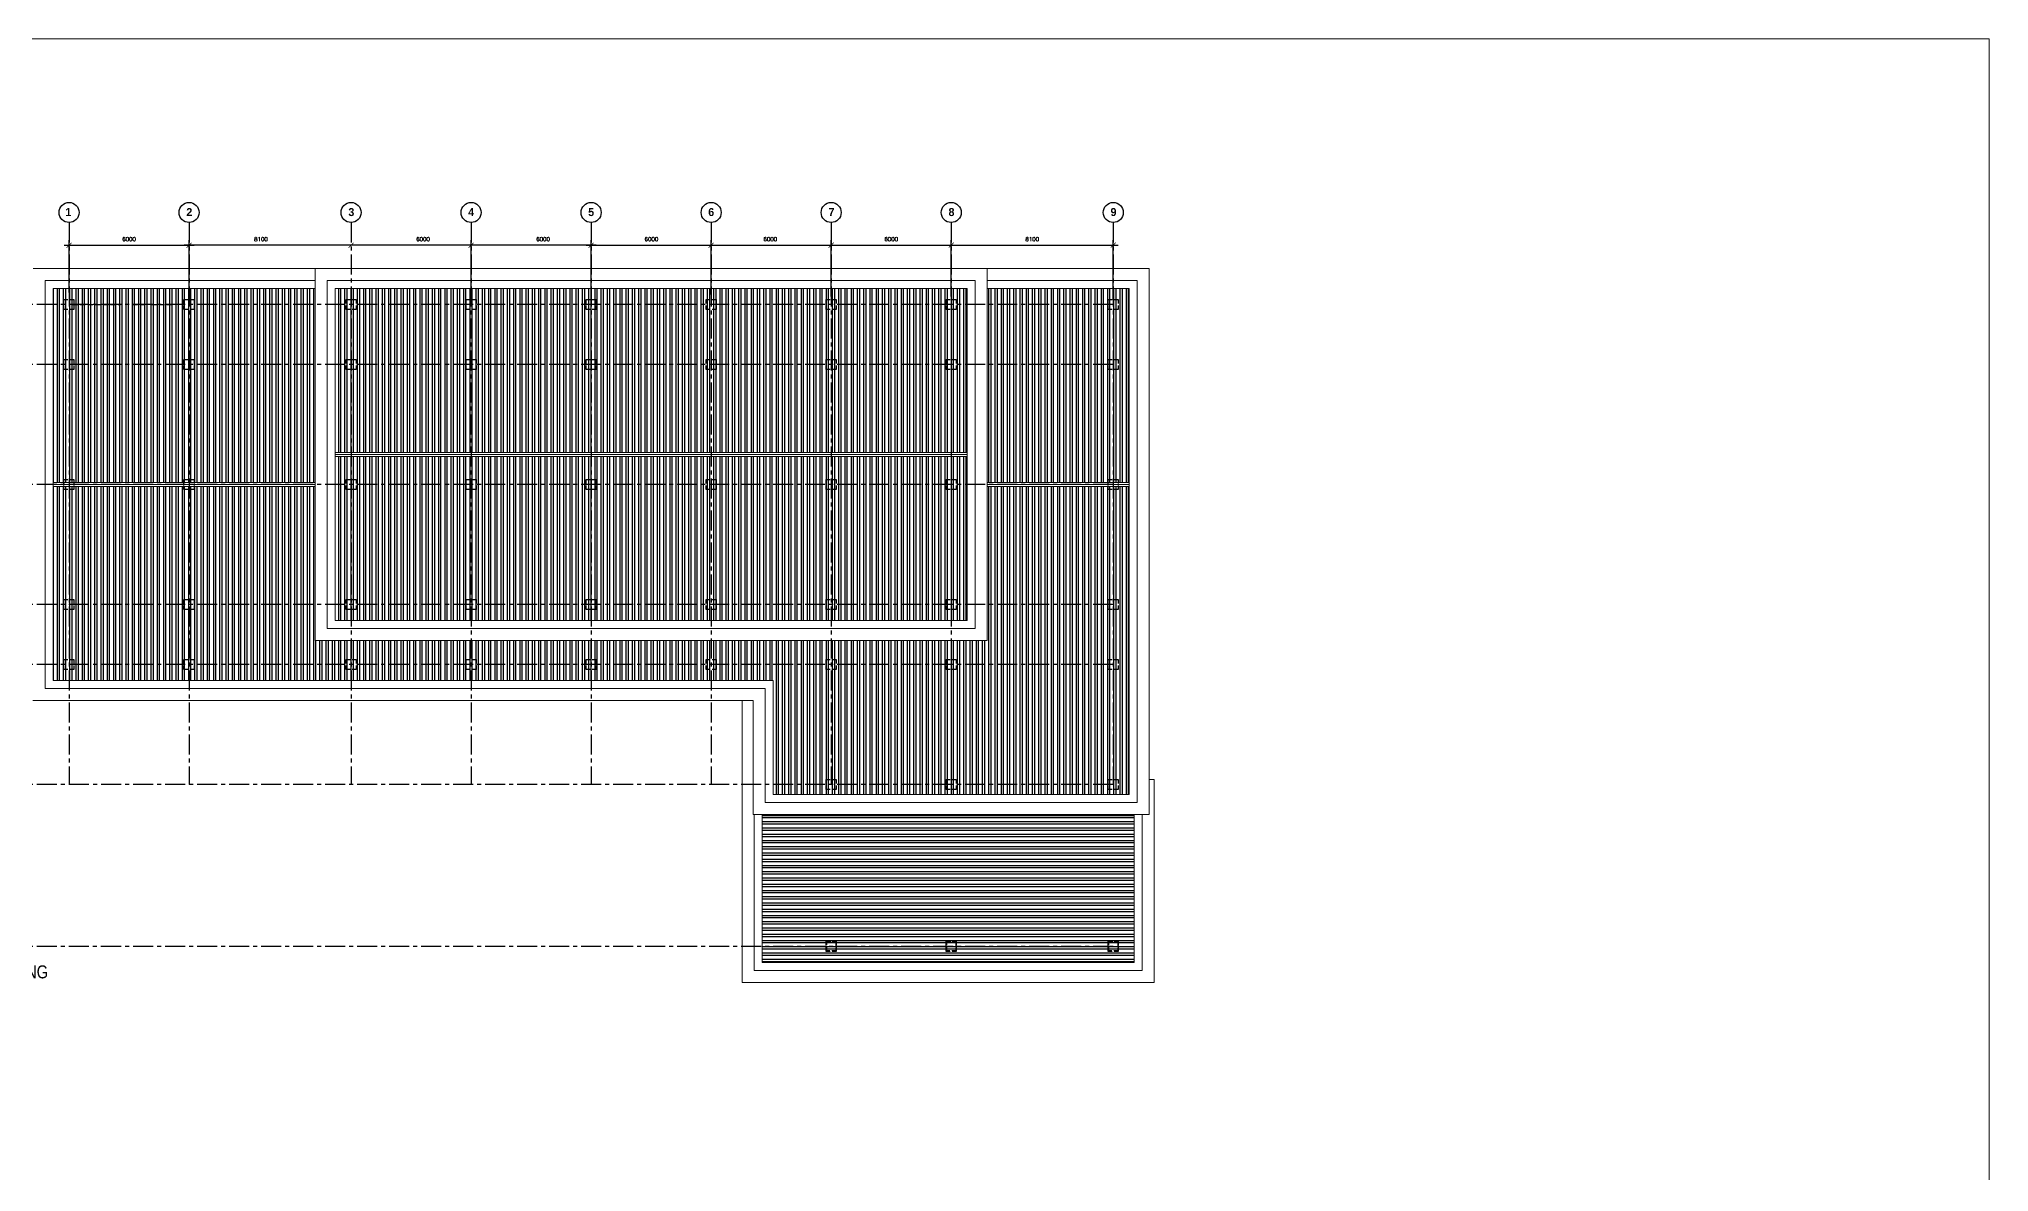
# Model space of a CAD drawing. Header units: millimetres. Extents: x 401562 to 564367, y -269451 to 12039.
# Drawn here: x 466893 to 564367, y -44608 to 12039 of the extents above; entities that cross this region are included whole.
import ezdxf

# ---------------------------------------------------------------- set-up
doc = ezdxf.new("R2010")
doc.units = ezdxf.units.MM
doc.header["$MEASUREMENT"] = 0
for name, pattern in [('CENTER', [2, 1.25, -0.25, 0.25, -0.25]), ('DASHED', [19.05, 12.7, -6.35]), ('HIDDEN', [0.375, 0.25, -0.125])]:
    doc.linetypes.add(name, pattern=pattern)
doc.layers.add('A-FLOR-OTLN', color=6, linetype='Continuous', lineweight=9)
doc.layers.add('TEXT', color=7, linetype='Continuous', lineweight=9)
for name, color, linetype in [('Bomba', 1, 'Continuous'), ('G-bubble', 7, 'Continuous'), ('GRID', 9, 'Continuous'), ('LINE', 1, 'Continuous'), ('ROOF', 9, 'Continuous'), ('TEXT UTAMA', 4, 'Continuous'), ('WALL', 3, 'Continuous')]:
    doc.layers.add(name, color=color, linetype=linetype)
doc.styles.add('1', font='arial.ttf', dxfattribs={"width": 0.8, "height": 300})
doc.styles.add('ROMANS', font='romans.shx', dxfattribs={"height": 200})
doc.styles.add('S100-200H', font='romans.shx', dxfattribs={"width": 0.75, "height": 200})
doc.styles.add('TECHNICBOLD', font='teb_____.pfb', dxfattribs={"height": 300})
doc.dimstyles.new('DIM-100', dxfattribs={"dimtxt": 200, "dimasz": 300, "dimexe": 200, "dimexo": 50, "dimgap": 100, "dimtad": 1, "dimtoh": 1, "dimdec": 0, "dimzin": 0, "dimdsep": 46, "dimtxsty": 'S100-200H', "dimcen": 0.09, "dimclrt": 2, "dimadec": 0, "dimazin": 0, "dimtfac": 1, "dimtdec": 0, "dimtix": 1, "dimtofl": 0, "dimtmove": 0, "dimatfit": 3, "dimfxl": 1, "dimtolj": 1, "dimtzin": 0, "dimarcsym": 0})
pattern_1 = [(270, (0, 49937.53), (312.5, -5e-13), []), (270, (110.5, 49827.04), (312.5, -5e-13), [])]
pattern_2 = [(270, (0, 0), (312.5, -5e-13), []), (270, (110.5, -110.5), (312.5, -5e-13), [])]

# ---------------------------------------------------------------- blocks, each defined once
blk = doc.blocks.new('_ArchTick')
at = {"color": 0, "linetype": 'ByBlock', "const_width": 0.15}
blk.add_lwpolyline([(-0.5, -0.5), (0.5, 0.5)], dxfattribs=at)
blk = doc.blocks.new('*D913')
at = {"layer": 'Bomba', "color": 1, "lineweight": -2, "ltscale": 75, "transparency": 16777216}
for p, q in [((468393, -631), (468393, 1980)), ((474393, -831), (474393, 1980)), ((468143, 1730), (474643, 1730))]:
    blk.add_line(p, q, dxfattribs=at)
at = {"layer": 'Bomba', "color": 1, "lineweight": -2, "ltscale": 75, "transparency": 16777216, "xscale": 250, "yscale": 250, "zscale": 250, "rotation": 180}
blk.add_blockref('_ArchTick', (468393, 1730), dxfattribs=at)
at = {"layer": 'Bomba', "color": 1, "lineweight": -2, "ltscale": 75, "transparency": 16777216, "xscale": 250, "yscale": 250, "zscale": 250}
blk.add_blockref('_ArchTick', (474393, 1730), dxfattribs=at)
at = {"layer": 'Bomba', "color": 3, "ltscale": 75, "transparency": 16777216, "insert": (471393, 2030), "char_height": 200, "attachment_point": 5, "style": 'ROMANS'}
blk.add_mtext('\\A1;6000', dxfattribs=at)
blk = doc.blocks.new('*D914')
at = {"layer": 'Bomba', "color": 1, "lineweight": -2, "ltscale": 75, "transparency": 16777216}
for p, q in [((506491, -831), (506491, 1980)), ((512491, -831), (512491, 1980)), ((506241, 1730), (512741, 1730))]:
    blk.add_line(p, q, dxfattribs=at)
at = {"layer": 'Bomba', "color": 1, "lineweight": -2, "ltscale": 75, "transparency": 16777216, "xscale": 250, "yscale": 250, "zscale": 250, "rotation": 180}
blk.add_blockref('_ArchTick', (506491, 1730), dxfattribs=at)
at = {"layer": 'Bomba', "color": 1, "lineweight": -2, "ltscale": 75, "transparency": 16777216, "xscale": 250, "yscale": 250, "zscale": 250}
blk.add_blockref('_ArchTick', (512491, 1730), dxfattribs=at)
at = {"layer": 'Bomba', "color": 3, "ltscale": 75, "transparency": 16777216, "insert": (509491, 2030), "char_height": 200, "attachment_point": 5, "style": 'ROMANS'}
blk.add_mtext('\\A1;6000', dxfattribs=at)
blk = doc.blocks.new('*D915')
at = {"layer": 'Bomba', "color": 1, "lineweight": -2, "ltscale": 75, "transparency": 16777216}
for p, q in [((512492, -731), (512492, 1980)), ((520592, -981), (520592, 1980)), ((512242, 1730), (520842, 1730))]:
    blk.add_line(p, q, dxfattribs=at)
at = {"layer": 'Bomba', "color": 1, "lineweight": -2, "ltscale": 75, "transparency": 16777216, "xscale": 250, "yscale": 250, "zscale": 250, "rotation": 180}
blk.add_blockref('_ArchTick', (512492, 1730), dxfattribs=at)
at = {"layer": 'Bomba', "color": 1, "lineweight": -2, "ltscale": 75, "transparency": 16777216, "xscale": 250, "yscale": 250, "zscale": 250}
blk.add_blockref('_ArchTick', (520592, 1730), dxfattribs=at)
at = {"layer": 'Bomba', "color": 3, "ltscale": 75, "transparency": 16777216, "insert": (516542, 2030), "char_height": 200, "attachment_point": 5, "style": 'ROMANS'}
blk.add_mtext('\\A1;8100', dxfattribs=at)
blk = doc.blocks.new('*D919')
at = {"layer": 'Bomba', "color": 1, "lineweight": -2, "ltscale": 75, "transparency": 16777216}
for p, q in [((494492, -726), (494492, 1980)), ((500492, 1730), (500492, 1980)), ((494242, 1730), (500742, 1730))]:
    blk.add_line(p, q, dxfattribs=at)
at = {"layer": 'Bomba', "color": 1, "lineweight": -2, "ltscale": 75, "transparency": 16777216, "xscale": 250, "yscale": 250, "zscale": 250, "rotation": 180}
blk.add_blockref('_ArchTick', (494492, 1730), dxfattribs=at)
at = {"layer": 'Bomba', "color": 1, "lineweight": -2, "ltscale": 75, "transparency": 16777216, "xscale": 250, "yscale": 250, "zscale": 250}
blk.add_blockref('_ArchTick', (500492, 1730), dxfattribs=at)
at = {"layer": 'Bomba', "color": 3, "ltscale": 75, "transparency": 16777216, "insert": (497507, 2030), "char_height": 200, "attachment_point": 5, "style": 'ROMANS'}
blk.add_mtext('\\A1;6000', dxfattribs=at)
blk = doc.blocks.new('*D921')
at = {"layer": 'Bomba', "color": 1, "lineweight": -2, "ltscale": 75, "transparency": 16777216}
for p, q in [((500492, -731), (500492, 1980)), ((506492, 2236), (506492, 1480)), ((500242, 1730), (506742, 1730))]:
    blk.add_line(p, q, dxfattribs=at)
at = {"layer": 'Bomba', "color": 1, "lineweight": -2, "ltscale": 75, "transparency": 16777216, "xscale": 250, "yscale": 250, "zscale": 250, "rotation": 180}
blk.add_blockref('_ArchTick', (500492, 1730), dxfattribs=at)
at = {"layer": 'Bomba', "color": 1, "lineweight": -2, "ltscale": 75, "transparency": 16777216, "xscale": 250, "yscale": 250, "zscale": 250}
blk.add_blockref('_ArchTick', (506492, 1730), dxfattribs=at)
at = {"layer": 'Bomba', "color": 3, "ltscale": 75, "transparency": 16777216, "insert": (503447, 2030), "char_height": 200, "attachment_point": 5, "style": 'ROMANS'}
blk.add_mtext('\\A1;6000', dxfattribs=at)
blk = doc.blocks.new('*D922')
at = {"layer": 'Bomba', "color": 1, "lineweight": -2, "ltscale": 75, "transparency": 16777216}
for p, q in [((482743, 1730), (474143, 1730)), ((474393, 1480), (474393, 1480)), ((482493, 1481), (482493, 1480))]:
    blk.add_line(p, q, dxfattribs=at)
at = {"layer": 'Bomba', "color": 1, "lineweight": -2, "ltscale": 75, "transparency": 16777216, "xscale": 250, "yscale": 250, "zscale": 250, "rotation": 180}
blk.add_blockref('_ArchTick', (474393, 1730), dxfattribs=at)
at = {"layer": 'Bomba', "color": 1, "lineweight": -2, "ltscale": 75, "transparency": 16777216, "xscale": 250, "yscale": 250, "zscale": 250}
blk.add_blockref('_ArchTick', (482493, 1730), dxfattribs=at)
at = {"layer": 'Bomba', "color": 3, "ltscale": 75, "transparency": 16777216, "insert": (477989, 2030), "char_height": 200, "attachment_point": 5, "style": 'ROMANS'}
blk.add_mtext('\\A1;8100', dxfattribs=at)
blk = doc.blocks.new('*D923')
at = {"layer": 'Bomba', "color": 1, "lineweight": -2, "ltscale": 75, "transparency": 16777216}
for p, q in [((488742, 1730), (482242, 1730)), ((482492, 1480), (482492, 1480)), ((488492, 1480), (488492, 1480))]:
    blk.add_line(p, q, dxfattribs=at)
at = {"layer": 'Bomba', "color": 1, "lineweight": -2, "ltscale": 75, "transparency": 16777216, "xscale": 250, "yscale": 250, "zscale": 250, "rotation": 180}
blk.add_blockref('_ArchTick', (482492, 1730), dxfattribs=at)
at = {"layer": 'Bomba', "color": 1, "lineweight": -2, "ltscale": 75, "transparency": 16777216, "xscale": 250, "yscale": 250, "zscale": 250}
blk.add_blockref('_ArchTick', (488492, 1730), dxfattribs=at)
at = {"layer": 'Bomba', "color": 3, "ltscale": 75, "transparency": 16777216, "insert": (486089, 2030), "char_height": 200, "attachment_point": 5, "style": 'ROMANS'}
blk.add_mtext('\\A1;6000', dxfattribs=at)
blk = doc.blocks.new('*D926')
at = {"layer": 'Bomba', "color": 1, "lineweight": -2, "ltscale": 75, "transparency": 16777216}
for p, q in [((488492, -726), (488492, 1980)), ((494492, -731), (494492, 1980)), ((494742, 1730), (488242, 1730))]:
    blk.add_line(p, q, dxfattribs=at)
at = {"layer": 'Bomba', "color": 1, "lineweight": -2, "ltscale": 75, "transparency": 16777216, "xscale": 250, "yscale": 250, "zscale": 250, "rotation": 180}
blk.add_blockref('_ArchTick', (488492, 1730), dxfattribs=at)
at = {"layer": 'Bomba', "color": 1, "lineweight": -2, "ltscale": 75, "transparency": 16777216, "xscale": 250, "yscale": 250, "zscale": 250}
blk.add_blockref('_ArchTick', (494492, 1730), dxfattribs=at)
at = {"layer": 'Bomba', "color": 3, "ltscale": 75, "transparency": 16777216, "insert": (492089, 2030), "char_height": 200, "attachment_point": 5, "style": 'ROMANS'}
blk.add_mtext('\\A1;6000', dxfattribs=at)

msp = doc.modelspace()

# ---------------------------------------------------------------- hatches: boundary and pattern name
at = {"layer": 'ROOF', "linetype": 'Continuous'}
h = msp.add_hatch(dxfattribs=at)
h.set_pattern_fill('STEEL', color=252, scale=2500, angle=585, style=0)
h.set_pattern_definition(pattern_1)
h.paths.add_polyline_path([(480691.8, -10131), (480691.9, -431.4), (467592.6, -431.3), (467592.6, -10130.9)])
h.paths.add_polyline_path([(514291.9, -431.6), (514291.8, -10131.3), (521391.8, -10131.3), (521391.9, -431.7)])
h = msp.add_hatch(dxfattribs=at)
h.set_pattern_fill('STEEL', color=252, scale=2500, angle=585, style=0)
h.set_pattern_definition(pattern_2)
h.paths.add_polyline_path([(481691.9, -431.2), (481691.9, -8630.8), (513291.8, -8631.1), (513291.9, -431.5)])
h = msp.add_hatch(dxfattribs=at)
h.set_pattern_fill('STEEL', color=252, scale=2500, angle=585, style=0)
h.set_pattern_definition(pattern_2)
h.paths.add_polyline_path([(481691.9, -17031.3), (481691.9, -8831.6), (513291.8, -8831.3), (513291.9, -17031)])
h = msp.add_hatch(dxfattribs=at)
h.set_pattern_fill('STEEL', color=252, scale=2500, angle=585, style=0)
h.set_pattern_definition(pattern_1)
h.paths.add_polyline_path([(514291.8, -10331.3), (514291.7, -18031.3), (480691.8, -18031.3), (480691.8, -10331), (467592.6, -10330.9), (467592.6, -20031.3), (503589.7, -20031.3), (503589.7, -25731.3), (521391.7, -25731.4), (521391.8, -10331.3)])
h = msp.add_hatch(dxfattribs=at)
h.set_pattern_fill('STEEL', color=252, scale=2500, angle=135, style=0)
h.set_pattern_definition([(180, (1e-10, 153533.68), (-6e-14, -312.5), []), (180, (-110.5, 153423.2), (-6e-14, -312.5), [])])
h.paths.add_polyline_path([(521641.8, -26731.3), (503041.3, -26731.3), (503041.3, -34131.3), (521641.8, -34131.1)])

# ---------------------------------------------------------------- linework, layer by layer
at = {"color": 9, "linetype": 'DASHED', "ltscale": 20}
for p, q in [((468567.2, -1231.3), (470973.4, -1231.3)), ((471567.1, -1231.3), (472223.4, -1231.3)), ((472523.4, -1231.3), (473618.8, -1231.3))]:
    msp.add_line(p, q, dxfattribs=at)
at = {"layer": 'A-FLOR-OTLN', "color": 4, "linetype": 'Continuous', "ltscale": 12}
for p, q in [((480691.9, 568.7), (466592.7, 568.7)), ((480691.9, 568.7), (480691.8, -18031.3)), ((514291.9, 568.7), (480691.9, 568.7)), ((514291.9, 568.8), (512491.9, 568.8)), ((514291.9, 568.8), (514291.7, -18031.3)), ((522391.9, 568.7), (514291.9, 568.7)), ((522391.9, 568.7), (522391.7, -26731.3)), ((467192.6, -31.2), (467192.5, -20431.3)), ((480691.9, -31.2), (467192.6, -31.2)), ((467592.6, -431.2), (467592.5, -20031.3)), ((480691.9, -431.2), (467592.6, -431.2)), ((481291.9, -31.2), (481291.8, -17431.3)), ((513691.9, -31.2), (481291.9, -31.2)), ((481691.9, -431.2), (481691.8, -17031.3)), ((513291.9, -431.2), (481691.9, -431.2)), ((513291.9, -431.2), (513291.8, -17031.3)), ((513691.9, -31.2), (513691.7, -17431.3)), ((521791.9, -31.3), (514291.9, -31.3)), ((521391.9, -431.3), (514291.9, -431.6)), ((521391.9, -431.3), (521391.7, -25731.3)), ((521791.9, -31.3), (521791.7, -26131.3)), ((481691.9, -8630.8), (513291.8, -8631.1)), ((481691.9, -8731.2), (513291.8, -8731.5)), ((481691.9, -8830.8), (513291.8, -8831.1)), ((467592.6, -10130.9), (480691.8, -10131)), ((467592.6, -10231.3), (480691.8, -10231.4)), ((467592.6, -10231.3), (480691.8, -10231.4)), ((467592.6, -10330.9), (480691.8, -10331)), ((514291.8, -10131.3), (521391.8, -10131.3)), ((514291.8, -10231.3), (521391.8, -10231.3)), ((514291.8, -10331.3), (521391.8, -10331.3)), ((513691.7, -17431.3), (481291.8, -17431.3)), ((513291.8, -17031.3), (481691.8, -17031.3)), ((514291.7, -18031.3), (480691.8, -18031.3)), ((503189.7, -20431.3), (467192.5, -20431.3)), ((503589.7, -20031.3), (467592.5, -20031.3)), ((503189.7, -26131.3), (503189.7, -20431.3)), ((503589.7, -25731.3), (503589.7, -20031.3)), ((502589.7, -21031.3), (466592.5, -21031.3)), ((502041.2, -21031.3), (502041.1, -35131.3)), ((502589.7, -26731.3), (502589.7, -21031.3)), ((522391.7, -24981.3), (522641.8, -24981.3)), ((522641.8, -24981.3), (522641.8, -35131.3)), ((521791.7, -26131.3), (503189.7, -26131.3)), ((521391.7, -25731.3), (503589.7, -25731.3)), ((522391.7, -26731.3), (502589.7, -26731.3)), ((502641.2, -26731.3), (502641.1, -34531.3)), ((503041.2, -26731.3), (503041.1, -34131.3)), ((521641.8, -26731.3), (521641.8, -34131.3)), ((522041.8, -26731.3), (522041.8, -34531.3)), ((522041.8, -34531.3), (502641.1, -34531.3)), ((521641.8, -34131.3), (503041.1, -34131.3)), ((522641.8, -35131.3), (502041.1, -35131.3))]:
    msp.add_line(p, q, dxfattribs=at)
at = {"layer": 'A-FLOR-OTLN', "color": 6, "linetype": 'Continuous', "ltscale": 12}
msp.add_lwpolyline([(401562.3, 12038.7), (564367.2, 12038.7), (564367.2, -269451.2), (401562.3, -269451.2)], close=True, dxfattribs=at)
at = {"layer": 'G-bubble'}
for centre in [(468394.7, 3366.3), (474392.7, 3366.3), (482492, 3366.3), (488492.7, 3366.3), (494492, 3366.2), (500492, 3366.3), (506492, 3366.3), (512492, 3366.3), (520591.9, 3366.3)]:
    msp.add_circle(centre, 500, dxfattribs=at)
at = {"layer": 'GRID', "linetype": 'CENTER', "ltscale": 800}
for p, q in [((468392.7, 2866.3), (468392.4, -25231.3)), ((474392.7, 2866.4), (474392.4, -25231.3)), ((482492, 2866.3), (482491.7, -25231.3)), ((488492, 2866.3), (488491.7, -25231.3)), ((494492, 2866.3), (494491.7, -25231.3)), ((500492, 2866.4), (500491.7, -25231.3)), ((506492, 2866.3), (506491.7, -25231.3)), ((512492, 2866.3), (512491.7, -25231.4)), ((520592, 2866.2), (520591.7, -25231.4)), ((520591.9, -1231.3), (451392.5, -1231.3)), ((520591.9, -4231.3), (451392.5, -4231.3)), ((520591.9, -10231.3), (451392.5, -10231.3)), ((520591.9, -16231.3), (451392.5, -16231.3)), ((520591.9, -19231.3), (451392.5, -19231.3)), ((520591.9, -25231.3), (451506, -25231.3)), ((520591.6, -33331.3), (451392.6, -33331.3))]:
    msp.add_line(p, q, dxfattribs=at)
at = {"layer": 'GRID', "color": 9, "linetype": 'HIDDEN', "ltscale": 800}
for points in [[(468140.1, -980.9), (468641.2, -980.9), (468641.2, -1480.9), (468140.1, -1480.9)], [(474140.1, -980.9), (474641.2, -980.9), (474641.2, -1480.9), (474140.1, -1480.9)], [(482239.4, -981.1), (482740.5, -981.1), (482740.5, -1481.1), (482239.4, -1481.1)], [(488239.4, -980.9), (488740.5, -980.9), (488740.5, -1480.9), (488239.4, -1480.9)], [(494239.4, -980.9), (494740.5, -980.9), (494740.5, -1480.9), (494239.4, -1480.9)], [(500239.4, -981.2), (500740.5, -981.2), (500740.5, -1481.2), (500239.4, -1481.2)], [(506239.4, -981.3), (506740.5, -981.3), (506740.5, -1481.3), (506239.4, -1481.3)], [(512239.4, -981.2), (512740.5, -981.2), (512740.5, -1481.2), (512239.4, -1481.2)], [(520339.4, -981.3), (520840.5, -981.3), (520840.5, -1481.3), (520339.4, -1481.3)], [(468140.1, -3980.9), (468641.2, -3980.9), (468641.2, -4480.9), (468140.1, -4480.9)], [(474140.1, -3980.9), (474641.2, -3980.9), (474641.2, -4480.9), (474140.1, -4480.9)], [(482239.4, -3981.1), (482740.4, -3981.1), (482740.4, -4481.1), (482239.4, -4481.1)], [(488239.4, -3980.9), (488740.4, -3980.9), (488740.4, -4480.9), (488239.4, -4480.9)], [(494239.4, -3980.9), (494740.4, -3980.9), (494740.4, -4480.9), (494239.4, -4480.9)], [(500239.4, -3981.2), (500740.4, -3981.2), (500740.4, -4481.2), (500239.4, -4481.2)], [(506239.4, -3981.3), (506740.4, -3981.3), (506740.4, -4481.3), (506239.4, -4481.3)], [(512239.4, -3981.2), (512740.4, -3981.2), (512740.4, -4481.2), (512239.4, -4481.2)], [(520339.4, -3981.3), (520840.5, -3981.3), (520840.5, -4481.3), (520339.4, -4481.3)], [(468140, -9981.3), (468641.1, -9981.3), (468641.1, -10481.3), (468140, -10481.3)], [(474140, -9981.3), (474641.1, -9981.3), (474641.1, -10481.3), (474140, -10481.3)], [(482239.3, -9981.4), (482740.4, -9981.4), (482740.4, -10481.4), (482239.3, -10481.4)], [(488239.3, -9981.3), (488740.4, -9981.3), (488740.4, -10481.3), (488239.3, -10481.3)], [(494239.3, -9981.3), (494740.4, -9981.3), (494740.4, -10481.3), (494239.3, -10481.3)], [(500239.3, -9981.6), (500740.4, -9981.6), (500740.4, -10481.6), (500239.3, -10481.6)], [(506239.3, -9981.6), (506740.4, -9981.6), (506740.4, -10481.6), (506239.3, -10481.6)], [(512239.4, -9981.3), (512740.5, -9981.3), (512740.5, -10481.3), (512239.4, -10481.3)], [(520339.5, -9981.3), (520840.5, -9981.3), (520840.5, -10481.3), (520339.5, -10481.3)], [(468140, -15981.3), (468641.1, -15981.3), (468641.1, -16481.3), (468140, -16481.3)], [(474140, -15981.3), (474641.1, -15981.3), (474641.1, -16481.3), (474140, -16481.3)], [(482239.3, -15981.4), (482740.3, -15981.4), (482740.3, -16481.4), (482239.3, -16481.4)], [(488239.3, -15981.3), (488740.3, -15981.3), (488740.3, -16481.3), (488239.3, -16481.3)], [(494239.3, -15981.3), (494740.4, -15981.3), (494740.4, -16481.3), (494239.3, -16481.3)], [(500239.3, -15981.6), (500740.4, -15981.6), (500740.4, -16481.6), (500239.3, -16481.6)], [(506239.3, -15981.6), (506740.4, -15981.6), (506740.4, -16481.6), (506239.3, -16481.6)], [(512239.4, -15981.3), (512740.5, -15981.3), (512740.5, -16481.3), (512239.4, -16481.3)], [(520339.3, -15981.3), (520840.3, -15981.3), (520840.3, -16481.3), (520339.3, -16481.3)], [(468140, -18981.3), (468641, -18981.3), (468641, -19481.3), (468140, -19481.3)], [(474140, -18981.3), (474641, -18981.3), (474641, -19481.3), (474140, -19481.3)], [(482239.3, -18981.4), (482740.3, -18981.4), (482740.3, -19481.4), (482239.3, -19481.4)], [(488239.3, -18981.3), (488740.3, -18981.3), (488740.3, -19481.3), (488239.3, -19481.3)], [(494239.3, -18981.3), (494740.3, -18981.3), (494740.3, -19481.3), (494239.3, -19481.3)], [(500239.3, -18981.2), (500740.3, -18981.2), (500740.3, -19481.2), (500239.3, -19481.2)], [(506239.3, -18981.3), (506740.3, -18981.3), (506740.3, -19481.3), (506239.3, -19481.3)], [(512239.3, -18981.3), (512740.3, -18981.3), (512740.3, -19481.3), (512239.3, -19481.3)], [(520339.2, -18981.3), (520840.3, -18981.3), (520840.3, -19481.3), (520339.2, -19481.3)], [(506239.2, -24981.3), (506740.3, -24981.3), (506740.3, -25481.3), (506239.2, -25481.3)], [(512239.2, -24981.3), (512740.3, -24981.3), (512740.3, -25481.3), (512239.2, -25481.3)], [(520339.4, -24981.3), (520840.5, -24981.3), (520840.5, -25481.3), (520339.4, -25481.3)], [(506241.4, -33081.3), (506742.4, -33081.3), (506742.4, -33581.3), (506241.4, -33581.3)], [(506266.4, -33106.3), (506717.4, -33106.3), (506717.4, -33556.3), (506266.4, -33556.3)], [(512241.2, -33081.3), (512742.2, -33081.3), (512742.2, -33581.3), (512241.2, -33581.3)], [(512241.4, -33081.3), (512742.4, -33081.3), (512742.4, -33581.3), (512241.4, -33581.3)], [(512266.2, -33106.3), (512717.2, -33106.3), (512717.2, -33556.3), (512266.2, -33556.3)], [(512266.4, -33106.3), (512717.4, -33106.3), (512717.4, -33556.3), (512266.4, -33556.3)], [(520341.1, -33081.3), (520842.2, -33081.3), (520842.2, -33581.3), (520341.1, -33581.3)], [(520341.2, -33081.3), (520842.2, -33081.3), (520842.2, -33581.3), (520341.2, -33581.3)], [(520366.1, -33106.3), (520817.2, -33106.3), (520817.2, -33556.3), (520366.1, -33556.3)], [(520366.2, -33106.3), (520817.2, -33106.3), (520817.2, -33556.3), (520366.2, -33556.3)]]:
    msp.add_lwpolyline(points, close=True, dxfattribs=at)
at = {"layer": 'LINE', "color": 9, "linetype": 'Continuous', "ltscale": 2000}
for p, q in [((494417, -19481.4), (494417, -19481.3)), ((494566.9, -19481.3), (494566.9, -19481.4)), ((500417, -19481.3), (500417, -19481.2)), ((500566.9, -19481.2), (500566.9, -19481.3)), ((506417, -19481.4), (506417, -19481.3)), ((506566.9, -19481.3), (506566.9, -19481.4)), ((506416.9, -25481.4), (506416.9, -25481.3)), ((506566.9, -25481.3), (506566.9, -25481.4))]:
    msp.add_line(p, q, dxfattribs=at)
at = {"layer": 'WALL'}
for p, q in [((494434.9, -19481.3), (494434.9, -19481.4)), ((494548.9, -19481.3), (494548.9, -19481.4)), ((500434.9, -19481.2), (500434.9, -19481.3)), ((500548.9, -19481.2), (500548.9, -19481.3)), ((506434.9, -19481.3), (506434.9, -19481.4)), ((506548.9, -19481.3), (506548.9, -19481.4)), ((506434.8, -25481.3), (506434.8, -25481.4)), ((506548.9, -25481.3), (506548.9, -25481.4))]:
    msp.add_line(p, q, dxfattribs=at)

# ---------------------------------------------------------------- texts
at = {"layer": 'TEXT', "color": 4, "char_height": 400, "width": 889, "attachment_point": 2, "line_spacing_factor": 0.7995, "style": 'TECHNICBOLD'}
for s, insert in [('1', (468360.9, 3586, 346551.2)), ('2', (474406.4, 3586, 346551.2)), ('3', (482505.7, 3586, 285391.7)), ('4', (488494.6, 3586, 346551.2)), ('5', (494493.9, 3585.9, 285391.7)), ('6', (500493.9, 3586, 285391.7)), ('7', (506505.3, 3586, 285391.7)), ('8', (512505.3, 3586, 285391.7)), ('9', (520605.3, 3586, 61149.8))]:
    msp.add_mtext(s, dxfattribs=dict(at, insert=insert))
at = {"layer": 'TEXT UTAMA', "style": '1', "width": 0.8}
msp.add_text('PELAN BUMBUNG ', height=650, dxfattribs=at).set_placement((461046, -34927.2, -326164.7))

# ---------------------------------------------------------------- dimensions: what is measured, and where the dimension line sits
at = {"layer": 'Bomba', "color": 1, "ltscale": 75}
for base, p1, p2, picture, middle in [((474392.6, 1730.1, 326164.7), (468392.6, -881.3, 387324.2), (474392.6, -1081.3, 387324.2), '*D913', (471392.7, 1730.1, 326164.7)), ((474392.7, 1729.7, 61159.5), (482492.7, 1730.6, 387324.2), (474392.7, 1730.1, 387324.2), '*D922', (477989, 1729.7, 61159.5)), ((482491.9, 1729.7, 61159.5), (488491.9, 1730.5, 387324.2), (482491.9, 1730.1, 387324.2), '*D923', (486089.4, 1729.7, 61159.5)), ((488491.9, 1729.7, -326164.7), (494491.9, -981.3), (488491.9, -976.1), '*D926', (492089.4, 1729.7, -326164.7)), ((500491.9, 1729.8), (494491.9, -976.1), (500491.9, 1479.8, 326164.7), '*D919', (497507.4, 1729.8)), ((506491.9, 1729.7), (500491.9, -981.3), (506491.9, 2486.5, 326164.7), '*D921', (503447.2, 1729.7)), ((512491.2, 1730.1, 265005.2), (506491.2, -1081.3, 163082.3), (512491.2, -1081.3, 163082.3), '*D914', (509491.2, 1730.1, 265005.2)), ((520591.9, 1729.6, 101922.8), (512491.9, -981.3, 163082.3), (520591.9, -1231.3), '*D915', (516541.9, 1729.6, 101922.8))]:
    dim = msp.add_linear_dim(base=base, p1=p1, p2=p2, dimstyle='DIM-100', override={"dimtxt": 50, "dimasz": 250, "dimexe": 250, "dimexo": 250, "dimgap": 200, "dimtoh": 0, "dimtxsty": 'ROMANS', "dimblk": 'ArchTick', "dimdle": 250, "dimclrd": 1, "dimclre": 1, "dimclrt": 3, "dimfxl": 150}, dxfattribs=at)
    dim.commit()
    dim.dimension.update_dxf_attribs({"geometry": picture, "text_midpoint": middle, "dimtype": 160})

doc.saveas('drawing.dxf')
